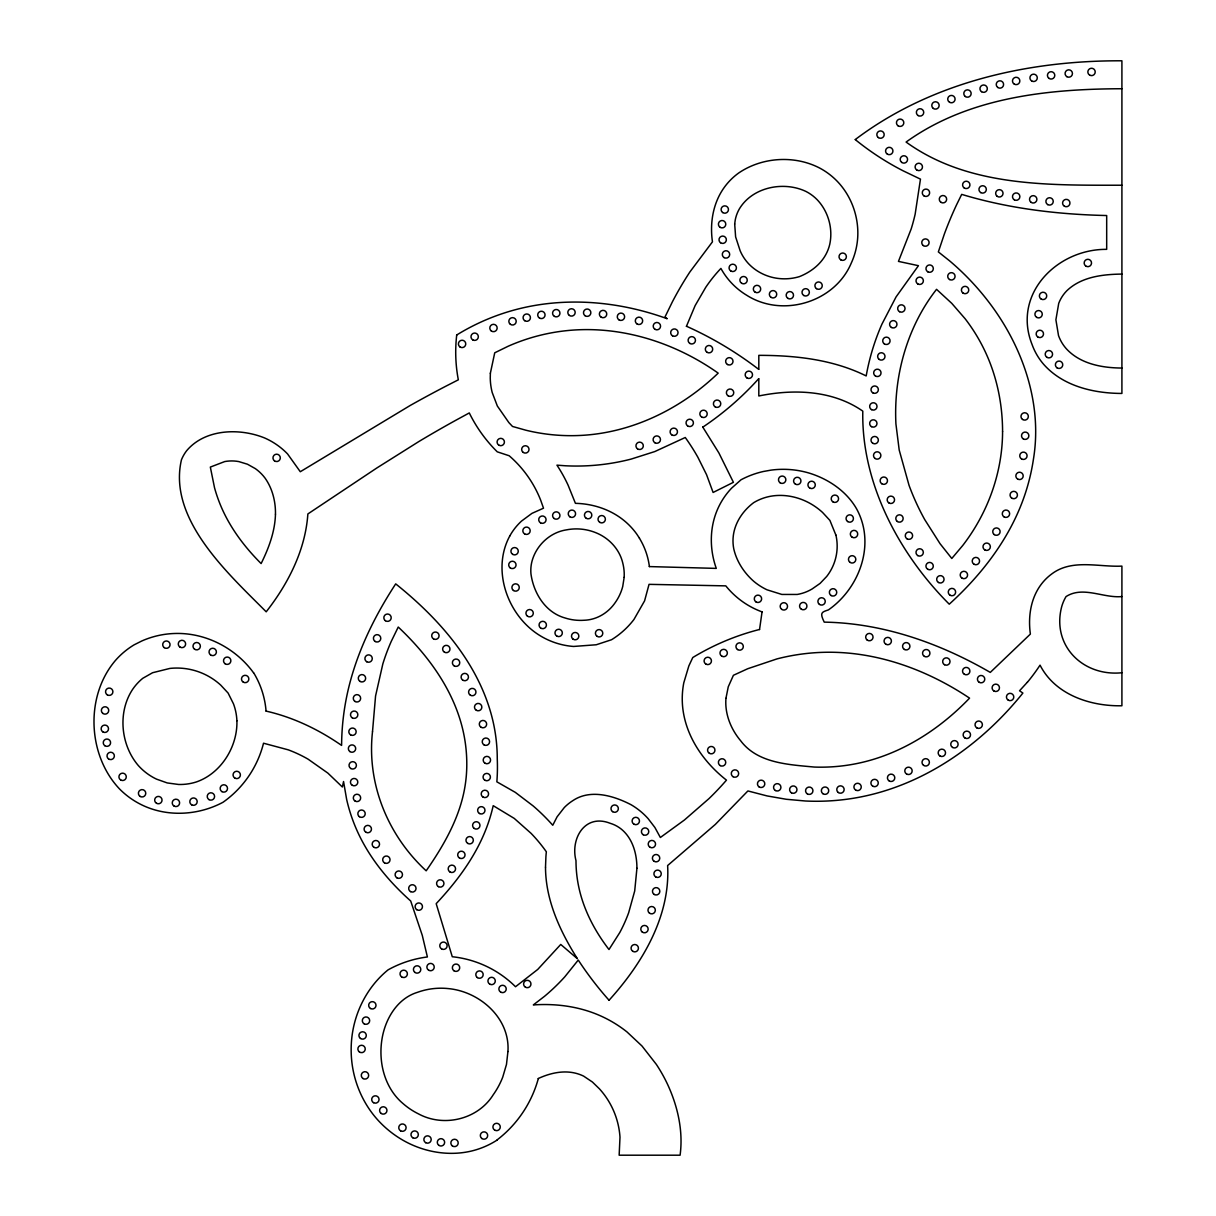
<?xml version="1.0" encoding="UTF-8"?>
<svg xmlns="http://www.w3.org/2000/svg" width="1216" height="1216" viewBox="0 0 1216 1216"><rect width="100%" height="100%" fill="white"/><g stroke="black" fill="none" stroke-linecap="round" stroke-linejoin="round"><path stroke-width="1.5" d="M759.544 629.538L762.052 611.906M686.402 326.39L695.142 305.596L705.736 287.341A146.543 146.543 0 0 1 720.906 268.417A71.258 71.258 0 0 0 746.715 295.26C782.39 317.999 834.556 302.48 851.17 263.31A72.078 72.078 0 0 0 857.797 235.615C858.481 215.566 850.972 195.366 836.927 180.971A70.087 70.087 0 0 0 820.101 168.279C794.869 154.934 762.128 156.955 738.614 173.052A63.278 63.278 0 0 0 723.11 189.073C712.774 204.41 709.81 223.744 712.454 241.832L689.852 272.004A345.055 345.055 0 0 0 672.402 301.796L664.863 317.254L667.189 318.714C615.357 299.835 557.232 295.777 504.366 312.968A219.032 219.032 0 0 0 456.638 335.038M509.869 535.815C491.31 569.772 507.422 615.19 539.205 635.132A74.89 74.89 0 0 0 573.557 646.456L596.235 644.769L611.526 639.738A83.038 83.038 0 0 0 633.962 619.461L644.586 600.856L649.04 584.349L725.8 585.869A83.144 83.144 0 0 0 762.067 611.891M1027.414 682.176L1019.54 690.779L1022.884 693.059C982.163 743.766 925.817 783.94 861.308 796.83A229.201 229.201 0 0 1 805.311 800.994L786.281 799.277L767.129 795.933L747.901 790.947L715.312 824.433L667.63 865.534C670.442 916.59 642.139 963.71 608.988 1000.312M855.304 139.521C931.198 82.126 1028.128 60.359 1121.912 60.8L1121.912 393.437C1093.701 393.376 1063.027 386.232 1043.632 364.298A62.548 62.548 0 0 1 1032.065 344.508C1012.016 294.074 1057.175 248.885 1106.682 249.356L1106.682 215.536C1057.753 214.457 1008.642 208.574 961.689 194.378L956.566 204.805A367.946 367.946 0 0 0 944.346 234.065L938.357 251.91L949.529 260.802A260.513 260.513 0 0 1 988.426 301.583C1022.428 345.861 1042.69 403.18 1033.433 459.222A206.902 206.902 0 0 1 1025.681 492.252C1011.59 535.967 982.969 573.602 949.255 604.185A327.53 327.53 0 0 1 915.77 564.954C883.622 520.539 861.627 466.594 862.798 411.13C832.641 390.123 793.698 388.816 758.814 395.975L758.814 378.799M538.232 1078.531C549.693 1073.242 562.81 1070.126 575.32 1073.135A41.01 41.01 0 0 1 583.604 1076.114L592.42 1082.027L599.473 1088.882A79.724 79.724 0 0 1 619.993 1137.218L619.157 1155.2L680.094 1155.2C683.346 1131.078 677.783 1106.484 667.675 1084.581A155.952 155.952 0 0 0 656.321 1064.365L642.002 1046.018L627.015 1031.958A122.907 122.907 0 0 0 596.494 1014.144C576.551 1006.103 554.724 1003.458 533.338 1004.918L544.51 996.314A201.339 201.339 0 0 0 564.832 976.782L578.254 960.062A345.131 345.131 0 0 0 609.049 1000.251M1121.912 274.086C1102.654 274.314 1081.222 276.792 1066.736 290.837A36.298 36.298 0 0 0 1058.726 303.331L1055.898 319.793L1058.513 335.57A40.204 40.204 0 0 0 1066.067 348.46C1079.99 363.903 1102.03 367.946 1121.912 368.038M1121.912 88.738C1047.554 88.935 968.149 97.31 906.087 142.059C968.331 187.066 1048.648 185.197 1121.912 185.227M1121.912 596.57C1103.444 598.363 1083.046 585.671 1066.052 596.57A41.678 41.678 0 0 0 1061.735 606.526C1051.399 645.27 1082.711 676.75 1121.912 672.752M649.314 566.58L716.285 568.389C709.369 549.054 709.445 527.03 718.033 508.227A72.93 72.93 0 0 1 731.591 488.163L741.03 479.773A88.586 88.586 0 0 1 763.314 471.504L770.99 470.136A91.337 91.337 0 0 1 809.066 473.054C828.385 478.952 846.518 491.188 856.657 508.957A67.929 67.929 0 0 1 863.831 529.279C869.318 560.044 853.541 592.405 828.4 609.915C821.514 612.195 819.584 612.621 824.235 622.136C882.938 623.048 939.877 643.203 990.28 672.402L1030.378 634.083C1028.067 617.515 1030.423 599.625 1040.227 585.702A51.254 51.254 0 0 1 1052.22 573.602C1072.451 558.737 1098.854 567.234 1121.912 566.109L1121.912 705.766C1090.494 706.405 1055.169 694.838 1040.045 665.137A190.882 190.882 0 0 1 1027.444 682.206M266.137 711.117C293.299 717.288 318.805 729.585 341.605 745.423A249.63 249.63 0 0 1 345.42 703.258C352.99 660.303 371.974 620.19 395.702 583.878C440.253 619.537 480.654 665.684 493.331 722.745A169.358 169.358 0 0 1 497.268 759.088A188.875 188.875 0 0 1 496.858 781.827L515.31 792.361L533.17 805.95A202.981 202.981 0 0 1 552.763 825.254L557.11 816.787L564.33 807.5A48.199 48.199 0 0 1 573.116 800.462C590.642 788.789 613.958 795.826 631.134 804.764A70.65 70.65 0 0 1 648.128 818.642L654.892 827.488L660.364 837.49L684.395 820.025L708.958 798.638A286.155 286.155 0 0 0 726.469 780.14C703.882 762.432 685.961 736.911 682.738 707.849A83.889 83.889 0 0 1 683.787 682.814L688.849 665.927L692.786 657.522A243.778 243.778 0 0 1 759.529 629.478M253.506 672.752C235.463 647.885 205.063 632.274 174.222 633.506A87.978 87.978 0 0 0 141.892 640.938L134.155 644.814A78.614 78.614 0 0 0 115.459 660.425C84.983 696.084 87.506 755.09 119.487 788.91A81.229 81.229 0 0 0 140.114 804.065C165.847 817.365 197.722 815.799 223.03 802.256A102.858 102.858 0 0 0 263.522 743.219L288.222 749.831A129.595 129.595 0 0 1 308.134 759.194L327.864 773.102L342.38 787.01L343.55 781.523L346.651 799.444A167.367 167.367 0 0 0 357.854 832.413C370.059 858.891 389.059 881.706 410.704 901.01L422.271 935.347L427.394 956.962A108.908 108.908 0 0 0 388.086 969.851C368.402 985.826 355.741 1009.584 352.214 1034.588A108.771 108.771 0 0 0 351.926 1062.678C354.586 1084.702 364.253 1105.83 379.59 1121.912A103.406 103.406 0 0 0 409.64 1143.739C428.777 1152.859 450.954 1155.96 471.686 1150.99A83.19 83.19 0 0 0 497.268 1139.97M702.726 426.983L718.869 452.914L733.415 482.311L713.108 492.465L706.557 474.681L697.893 457.292A212.314 212.314 0 0 0 685.262 437.502L654.801 451.562L631.15 459.086A218.652 218.652 0 0 1 565.394 465.774L556.958 465.166A152.547 152.547 0 0 1 568.085 485.154L575.426 503.333C592.77 503.728 610.189 509.337 623.762 520.311A70.133 70.133 0 0 1 636.758 534.098L639.464 538.171M835.878 535.07L829.905 520.402L822.563 512.453A66.515 66.515 0 0 0 809.476 503.074C797.149 496.371 782.481 493.59 768.664 496.645A50.403 50.403 0 0 0 753.722 502.618C743.113 510.553 734.981 522.378 733.309 535.709A41.663 41.663 0 0 0 733.734 548.69C736.562 561.412 744.146 572.949 753.92 581.461A61.028 61.028 0 0 0 767.022 589.806L781.827 594.442L797.225 594.457A42.666 42.666 0 0 0 812.136 588.954L820.086 583.406L826.698 576.46A49.248 49.248 0 0 0 835.909 535.055M758.814 369.223L758.814 355.346C795.386 355.346 833.036 359.45 866.187 375.942A226.419 226.419 0 0 1 881.934 324.14L896.07 296.917L918.445 265.681L898.457 261.394L911.164 229.003A200.032 200.032 0 0 0 915.146 214.229L920.466 179.132L903.123 170.818A273.706 273.706 0 0 1 855.243 139.582M538.323 1078.562A115.535 115.535 0 0 1 497.177 1139.848M253.597 672.691A86.564 86.564 0 0 1 266.061 711.117M509.869 535.815A59.508 59.508 0 0 1 521.542 521.071L531.954 513.365L543.506 508.197L540.71 500.278A113.635 113.635 0 0 0 509.17 455.757L497.268 451.835A143.838 143.838 0 0 1 469.285 412.938L455.802 420.28A1149.865 1149.865 0 0 0 418.851 441.545L376.884 467.947L307.861 513.958C305.398 550.103 288.207 583.665 266.198 611.815C228.73 574.013 167.534 519.338 181.458 459.77A39.034 39.034 0 0 1 186.565 450.817C204.957 428.792 239.674 427.804 264.632 437.973A71.972 71.972 0 0 1 287.538 453.902L300.291 471.732L410.339 405.399A1237.371 1237.371 0 0 1 445.497 386.384L458.326 379.818A147.683 147.683 0 0 1 456.714 335.038M686.462 326.238A360.559 360.559 0 0 1 758.708 369.36M758.693 378.693A298.528 298.528 0 0 1 702.818 427.135M639.403 538.202A71.258 71.258 0 0 1 649.39 566.565M545.513 867.175C545.574 900.205 560.044 931.258 577.357 958.679L560.743 944.452L537.73 969.441L515.523 986.738A105.503 105.503 0 0 0 452.276 956.734L436.179 903.655C457.52 880.931 476.55 855.258 487.297 825.74A165.042 165.042 0 0 0 493.21 805.676L514.231 818.398L531.088 833.355A156.484 156.484 0 0 1 546.349 851.793A137.697 137.697 0 0 0 545.908 856.702L545.513 867.175M236.907 720.784C237.682 746.685 221.038 773.528 196.186 782.01A53.504 53.504 0 0 1 178.6 784.472L167.23 782.937L156.53 779.137A57.578 57.578 0 0 1 138.457 765.7C120.703 745.15 117.435 712.226 132.65 689.335A51.908 51.908 0 0 1 142.758 678.315L152.593 672.722L169.906 668.42A64.995 64.995 0 0 1 220.75 685.14L228.106 693.059L233.487 703.851A55.358 55.358 0 0 1 236.907 720.784M372.506 731.728C366.639 783.818 387.874 835.529 426.178 870.808C443.916 845.272 459.967 817.38 465.014 786.266A136.633 136.633 0 0 0 466.792 764.165A150.434 150.434 0 0 0 464.39 737.291C456.562 693.971 429.734 656.686 398.24 627.046L391.218 641.47A205.306 205.306 0 0 0 382.842 663.89L375.562 695.993L372.506 731.728M490.367 373.236L490.261 378.176A61.834 61.834 0 0 0 492.191 392.479L497.329 405.992L508.85 422.575L512.498 426.451L525.89 430.221A190.061 190.061 0 0 0 579.956 435.465C631.834 433.078 681.066 408.834 718.185 373.13C673.892 341.802 618.594 324.535 564.254 330.919A194.089 194.089 0 0 0 508.197 346.226L494.73 352.807L490.367 373.236M636.926 868.27L634.706 890.963L628.672 912.699A150.252 150.252 0 0 1 619.78 932.55L608.988 949.529C594.548 930.757 583.254 909.188 578.527 885.871A126.449 126.449 0 0 1 575.989 860.654C570.228 838.918 584.729 813.276 610.143 823.278A32.619 32.619 0 0 1 621.406 829.206C632.806 838.599 636.941 854.012 636.926 868.27M1002.577 431.528C1002.531 455.225 997.591 478.815 988.608 500.718A195.305 195.305 0 0 1 962.707 545.528L951.794 558.478L940.014 543.643L924.722 519.597A242.881 242.881 0 0 1 909.036 485.321L899.202 450.042L895.918 423.913A218.074 218.074 0 0 1 896.344 395.671C899.414 357.428 912.79 319.671 936.548 289.332L951.778 303.362L965.078 318.683A176.852 176.852 0 0 1 989.657 361.973C998.336 384.074 1002.531 407.816 1002.577 431.528M725.952 698.334C724.675 713.716 730.755 728.962 740.559 740.635C757.492 763.329 788.409 764.56 814.234 767.053A180.576 180.576 0 0 0 855.426 763.83C899.445 755.258 938.813 730.238 969.562 698.136C926.09 669.043 874.304 650.393 821.53 652.384A209.167 209.167 0 0 0 776.963 658.905L747.779 668.709L733.415 675.29L728.262 686.797L725.952 698.334M734.692 224.002L735.619 236.892L740.149 250.77A43.974 43.974 0 0 0 747.658 262.702C754.862 270.834 764.925 276.169 775.58 278.054A51.878 51.878 0 0 0 799.429 276.625C809.506 272.597 818.794 265.939 824.615 256.652A40.888 40.888 0 0 0 829.692 244.568C833.218 228.745 828.309 211.265 817.046 199.591A42.514 42.514 0 0 0 806.132 191.535C783.788 180.804 752.43 186.93 739.282 209.03A35.69 35.69 0 0 0 735.239 220.005L734.692 224.002M275.47 514.17C274.983 531.544 268.782 548.158 261.121 563.57C244.735 547.185 230.462 528.352 221.266 506.981A147.926 147.926 0 0 1 214.518 487.722L210.338 467.081L224.732 461.563A39.14 39.14 0 0 1 238.777 461.578L247.471 464.223L255.345 468.631A43.806 43.806 0 0 1 264.997 478.025C272.414 488.437 275.682 501.478 275.47 514.17M507.938 1051.521L506.479 1064.426L502.755 1077.087A80.666 80.666 0 0 1 493.255 1094.734C477.934 1119.45 443.84 1127.597 418.517 1113.902A70.802 70.802 0 0 1 402.815 1103.383C389.53 1092.166 382.432 1075.157 381.17 1058.057A79.618 79.618 0 0 1 382.052 1038.707C385.35 1018.826 397.313 998.427 417.59 992.286A69.16 69.16 0 0 1 448.309 988.593C479.742 991.542 510.203 1018.172 507.938 1051.521M624.158 577.342L622.729 586.492A49.05 49.05 0 0 1 615.098 602.771C608.091 612.94 596.676 619.841 584.197 620.251A50.722 50.722 0 0 1 564.938 617.941C545.315 612.408 533.581 593.058 530.951 573.846A37.24 37.24 0 0 1 531.59 562.932C535.268 546.288 549.434 532.441 566.428 529.872A51.619 51.619 0 0 1 596.068 532.806C609.034 538.05 619.537 549.267 622.759 563.008A46.588 46.588 0 0 1 624.158 577.342M525.434 987.194A3.678 3.678 0 0 0 530.966 984.002A3.678 3.678 0 0 0 525.434 980.81A3.678 3.678 0 0 0 525.434 987.194M500.718 992.15A3.678 3.678 0 0 0 506.236 988.958A3.678 3.678 0 0 0 500.718 985.766A3.678 3.678 0 0 0 500.718 992.15M489.774 984.17A3.678 3.678 0 0 0 495.292 980.978A3.678 3.678 0 0 0 489.774 977.786A3.678 3.678 0 0 0 489.774 984.17M477.341 977.573A3.678 3.678 0 0 0 483.162 974.958A3.678 3.678 0 0 0 477.994 971.219A3.678 3.678 0 0 0 477.341 977.573M453.872 970.702A3.678 3.678 0 0 0 459.694 968.088A3.678 3.678 0 0 0 454.526 964.364A3.678 3.678 0 0 0 453.872 970.702M441.606 948.921A3.678 3.678 0 0 0 447.138 945.729A3.678 3.678 0 0 0 441.606 942.552A3.678 3.678 0 0 0 441.606 948.921M428.716 970.262A3.678 3.678 0 0 0 434.234 967.085A3.678 3.678 0 0 0 428.716 963.893A3.678 3.678 0 0 0 428.716 970.262M414.96 972.45A3.678 3.678 0 0 0 420.782 969.836A3.678 3.678 0 0 0 415.614 966.097A3.678 3.678 0 0 0 414.96 972.45M401.554 976.843A3.678 3.678 0 0 0 407.375 974.229A3.678 3.678 0 0 0 402.207 970.49A3.678 3.678 0 0 0 401.554 976.843M494.76 1130.166A3.678 3.678 0 0 0 500.278 1126.974A3.678 3.678 0 0 0 494.76 1123.782A3.678 3.678 0 0 0 494.76 1130.166M481.84 1138.51A3.678 3.678 0 0 0 487.662 1135.896A3.678 3.678 0 0 0 482.494 1132.172A3.678 3.678 0 0 0 481.84 1138.51M452.367 1145.913A3.678 3.678 0 0 0 458.189 1143.314A3.678 3.678 0 0 0 453.021 1139.574A3.678 3.678 0 0 0 452.367 1145.913M438.809 1145.32A3.678 3.678 0 0 0 444.63 1142.721A3.678 3.678 0 0 0 439.462 1138.982A3.678 3.678 0 0 0 438.809 1145.32M425.691 1142.69A3.678 3.678 0 0 0 431.209 1139.498A3.678 3.678 0 0 0 425.691 1136.322A3.678 3.678 0 0 0 425.691 1142.69M412.817 1137.781A3.678 3.678 0 0 0 418.334 1134.589A3.678 3.678 0 0 0 412.817 1131.397A3.678 3.678 0 0 0 412.817 1137.781M400.596 1130.834A3.678 3.678 0 0 0 406.114 1127.642A3.678 3.678 0 0 0 400.596 1124.45A3.678 3.678 0 0 0 400.596 1130.834M381.125 1113.43A3.678 3.678 0 0 0 386.946 1110.816A3.678 3.678 0 0 0 381.778 1107.092A3.678 3.678 0 0 0 381.125 1113.43M373.525 1102.669A3.678 3.678 0 0 0 379.058 1099.477A3.678 3.678 0 0 0 373.525 1096.3A3.678 3.678 0 0 0 373.525 1102.669M363.128 1078.577A3.678 3.678 0 0 0 368.661 1075.385A3.678 3.678 0 0 0 363.128 1072.193A3.678 3.678 0 0 0 363.128 1078.577M359.404 1051.946A3.678 3.678 0 0 0 365.226 1049.332A3.678 3.678 0 0 0 360.058 1045.593A3.678 3.678 0 0 0 359.404 1051.946M360.453 1038.449A3.678 3.678 0 0 0 366.274 1035.834A3.678 3.678 0 0 0 361.106 1032.095A3.678 3.678 0 0 0 360.453 1038.449M364.162 1023.826A3.678 3.678 0 0 0 369.679 1020.634A3.678 3.678 0 0 0 364.162 1017.442A3.678 3.678 0 0 0 364.162 1023.826M370.5 1008.505A3.678 3.678 0 0 0 376.018 1005.328A3.678 3.678 0 0 0 370.5 1002.136A3.678 3.678 0 0 0 370.5 1008.505M632.913 951.383A3.678 3.678 0 0 0 638.43 948.191A3.678 3.678 0 0 0 632.913 944.999A3.678 3.678 0 0 0 632.913 951.383M642.322 932.094A3.678 3.678 0 0 0 648.143 929.495A3.678 3.678 0 0 0 642.975 925.756A3.678 3.678 0 0 0 642.322 932.094M649.496 913.17A3.678 3.678 0 0 0 655.318 910.556A3.678 3.678 0 0 0 650.15 906.832A3.678 3.678 0 0 0 649.496 913.17M654.314 894.49A3.678 3.678 0 0 0 659.832 891.298A3.678 3.678 0 0 0 654.314 888.106A3.678 3.678 0 0 0 654.314 894.49M655.743 876.949A3.678 3.678 0 0 0 661.261 873.757A3.678 3.678 0 0 0 655.743 870.58A3.678 3.678 0 0 0 655.743 876.949M653.919 861.156A3.678 3.678 0 0 0 659.741 858.557A3.678 3.678 0 0 0 654.573 854.818A3.678 3.678 0 0 0 653.919 861.156M650.043 847.278A3.678 3.678 0 0 0 655.561 844.102A3.678 3.678 0 0 0 650.043 840.91A3.678 3.678 0 0 0 650.043 847.278M643.249 834.754A3.678 3.678 0 0 0 648.766 831.577A3.678 3.678 0 0 0 643.249 828.385A3.678 3.678 0 0 0 643.249 834.754M633.931 824.174A3.678 3.678 0 0 0 639.464 820.998A3.678 3.678 0 0 0 633.931 817.806A3.678 3.678 0 0 0 633.931 824.174M612.514 811.604A3.678 3.678 0 0 0 618.336 809.005A3.678 3.678 0 0 0 613.168 805.266A3.678 3.678 0 0 0 612.514 811.604M596.95 636.242A3.678 3.678 0 0 0 602.771 633.627A3.678 3.678 0 0 0 597.603 629.888A3.678 3.678 0 0 0 596.95 636.242M573.025 639.114A3.678 3.678 0 0 0 578.831 636.5A3.678 3.678 0 0 0 573.663 632.776A3.678 3.678 0 0 0 573.025 639.114M556.822 636.105A3.678 3.678 0 0 0 562.339 632.913A3.678 3.678 0 0 0 556.822 629.721A3.678 3.678 0 0 0 556.822 636.105M540.588 627.988A3.678 3.678 0 0 0 546.41 625.374A3.678 3.678 0 0 0 541.242 621.634A3.678 3.678 0 0 0 540.588 627.988M527.455 616.178A3.678 3.678 0 0 0 533.277 613.578A3.678 3.678 0 0 0 528.109 609.839A3.678 3.678 0 0 0 527.455 616.178M513.426 590.474A3.678 3.678 0 0 0 519.247 587.86A3.678 3.678 0 0 0 514.079 584.136A3.678 3.678 0 0 0 513.426 590.474M510.218 567.887A3.678 3.678 0 0 0 516.04 565.288A3.678 3.678 0 0 0 510.872 561.549A3.678 3.678 0 0 0 510.218 567.887M512.757 554.405A3.678 3.678 0 0 0 518.274 551.213A3.678 3.678 0 0 0 512.757 548.036A3.678 3.678 0 0 0 512.757 554.405M524.674 533.946A3.678 3.678 0 0 0 530.191 530.754A3.678 3.678 0 0 0 524.674 527.562A3.678 3.678 0 0 0 524.674 533.946M234.886 778.118A3.678 3.678 0 0 0 240.403 774.942A3.678 3.678 0 0 0 234.886 771.75A3.678 3.678 0 0 0 234.886 778.118M221.996 791.646A3.678 3.678 0 0 0 227.514 788.454A3.678 3.678 0 0 0 221.996 785.262A3.678 3.678 0 0 0 221.996 791.646M209.076 799.657A3.678 3.678 0 0 0 214.594 796.465A3.678 3.678 0 0 0 209.076 793.273A3.678 3.678 0 0 0 209.076 799.657M191.657 804.825A3.678 3.678 0 0 0 197.19 801.633A3.678 3.678 0 0 0 191.657 798.441A3.678 3.678 0 0 0 191.657 804.825M174.086 806.071A3.678 3.678 0 0 0 179.618 802.879A3.678 3.678 0 0 0 174.086 799.687A3.678 3.678 0 0 0 174.086 806.071M156.514 803.29A3.678 3.678 0 0 0 162.047 800.098A3.678 3.678 0 0 0 156.514 796.906A3.678 3.678 0 0 0 156.514 803.29M140.25 796.48A3.678 3.678 0 0 0 145.768 793.288A3.678 3.678 0 0 0 140.25 790.096A3.678 3.678 0 0 0 140.25 796.48M120.764 780.034A3.678 3.678 0 0 0 126.282 776.842A3.678 3.678 0 0 0 120.764 773.65A3.678 3.678 0 0 0 120.764 780.034M108.528 758.906A3.678 3.678 0 0 0 114.35 756.306A3.678 3.678 0 0 0 109.182 752.567A3.678 3.678 0 0 0 108.528 758.906M104.774 745.682A3.678 3.678 0 0 0 110.58 743.067A3.678 3.678 0 0 0 105.412 739.343A3.678 3.678 0 0 0 104.774 745.682M102.98 731.956A3.678 3.678 0 0 0 108.513 728.764A3.678 3.678 0 0 0 102.98 725.572A3.678 3.678 0 0 0 102.98 731.956M102.889 713.442A3.678 3.678 0 0 0 108.71 710.828A3.678 3.678 0 0 0 103.542 707.089A3.678 3.678 0 0 0 102.889 713.442M107.388 694.914A3.678 3.678 0 0 0 112.906 691.737A3.678 3.678 0 0 0 107.388 688.545A3.678 3.678 0 0 0 107.388 694.914M243.322 682.176A3.678 3.678 0 0 0 248.854 678.984A3.678 3.678 0 0 0 243.322 675.807A3.678 3.678 0 0 0 243.322 682.176M225.036 663.708A3.678 3.678 0 0 0 230.858 661.109A3.678 3.678 0 0 0 225.69 657.37A3.678 3.678 0 0 0 225.036 663.708M210.566 654.922A3.678 3.678 0 0 0 216.387 652.308A3.678 3.678 0 0 0 211.219 648.569A3.678 3.678 0 0 0 210.566 654.922M194.53 649.177A3.678 3.678 0 0 0 200.351 646.562A3.678 3.678 0 0 0 195.183 642.823A3.678 3.678 0 0 0 194.53 649.177M180.105 647.155A3.678 3.678 0 0 0 185.638 643.978A3.678 3.678 0 0 0 180.105 640.786A3.678 3.678 0 0 0 180.105 647.155M164.221 647.626A3.678 3.678 0 0 0 170.042 645.027A3.678 3.678 0 0 0 164.874 641.288A3.678 3.678 0 0 0 164.221 647.626M433.55 638.902A3.678 3.678 0 0 0 439.082 635.71A3.678 3.678 0 0 0 433.55 632.518A3.678 3.678 0 0 0 433.55 638.902M444.463 652.202A3.678 3.678 0 0 0 449.981 649.025A3.678 3.678 0 0 0 444.463 645.833A3.678 3.678 0 0 0 444.463 652.202M454.237 665.912A3.678 3.678 0 0 0 459.754 662.72A3.678 3.678 0 0 0 454.237 659.528A3.678 3.678 0 0 0 454.237 665.912M462.612 680.033A3.678 3.678 0 0 0 468.434 677.434A3.678 3.678 0 0 0 463.266 673.694A3.678 3.678 0 0 0 462.612 680.033M470.425 695.248A3.678 3.678 0 0 0 475.958 692.071A3.678 3.678 0 0 0 470.425 688.879A3.678 3.678 0 0 0 470.425 695.248M476.338 710.296A3.678 3.678 0 0 0 481.855 707.104A3.678 3.678 0 0 0 476.338 703.912A3.678 3.678 0 0 0 476.338 710.296M481.141 727.32A3.678 3.678 0 0 0 486.658 724.128A3.678 3.678 0 0 0 481.141 720.936A3.678 3.678 0 0 0 481.141 727.32M484.074 744.891A3.678 3.678 0 0 0 489.592 741.699A3.678 3.678 0 0 0 484.074 738.507A3.678 3.678 0 0 0 484.074 744.891M485.047 763.253A3.678 3.678 0 0 0 490.565 760.061A3.678 3.678 0 0 0 485.047 756.869A3.678 3.678 0 0 0 485.047 763.253M484.895 780.262A3.678 3.678 0 0 0 490.413 777.07A3.678 3.678 0 0 0 484.895 773.893A3.678 3.678 0 0 0 484.895 780.262M483.056 797.088A3.678 3.678 0 0 0 488.574 793.896A3.678 3.678 0 0 0 483.056 790.704A3.678 3.678 0 0 0 483.056 797.088M479.469 813.504A3.678 3.678 0 0 0 484.986 810.312A3.678 3.678 0 0 0 479.469 807.135A3.678 3.678 0 0 0 479.469 813.504M474.134 828.385A3.678 3.678 0 0 0 479.955 825.77A3.678 3.678 0 0 0 474.787 822.031A3.678 3.678 0 0 0 474.134 828.385M467.81 843.433A3.678 3.678 0 0 0 473.328 840.241A3.678 3.678 0 0 0 467.81 837.049A3.678 3.678 0 0 0 467.81 843.433M459.526 858.055A3.678 3.678 0 0 0 465.044 854.863A3.678 3.678 0 0 0 459.526 851.686A3.678 3.678 0 0 0 459.526 858.055M450.026 872.009A3.678 3.678 0 0 0 455.559 868.817A3.678 3.678 0 0 0 450.026 865.625A3.678 3.678 0 0 0 450.026 872.009M438.429 886.646A3.678 3.678 0 0 0 443.946 883.454A3.678 3.678 0 0 0 438.429 880.262A3.678 3.678 0 0 0 438.429 886.646M416.632 909.614A3.678 3.678 0 0 0 422.454 906.999A3.678 3.678 0 0 0 417.286 903.275A3.678 3.678 0 0 0 416.632 909.614M410.522 891.602A3.678 3.678 0 0 0 416.039 888.41A3.678 3.678 0 0 0 410.522 885.218A3.678 3.678 0 0 0 410.522 891.602M396.948 877.846A3.678 3.678 0 0 0 402.481 874.654A3.678 3.678 0 0 0 396.948 871.462A3.678 3.678 0 0 0 396.948 877.846M384.53 862.889A3.678 3.678 0 0 0 390.047 859.697A3.678 3.678 0 0 0 384.53 856.505A3.678 3.678 0 0 0 384.53 862.889M373.692 847.142A3.678 3.678 0 0 0 379.514 844.542A3.678 3.678 0 0 0 374.346 840.803A3.678 3.678 0 0 0 373.692 847.142M365.94 832.261A3.678 3.678 0 0 0 371.473 829.069A3.678 3.678 0 0 0 365.94 825.877A3.678 3.678 0 0 0 365.94 832.261M359.374 816.681A3.678 3.678 0 0 0 365.195 814.066A3.678 3.678 0 0 0 360.027 810.327A3.678 3.678 0 0 0 359.374 816.681M355.148 801.101A3.678 3.678 0 0 0 360.666 797.909A3.678 3.678 0 0 0 355.148 794.732A3.678 3.678 0 0 0 355.148 801.101M352.29 785.308A3.678 3.678 0 0 0 357.808 782.131A3.678 3.678 0 0 0 352.29 778.939A3.678 3.678 0 0 0 352.29 785.308M350.877 768.542A3.678 3.678 0 0 0 356.394 765.35A3.678 3.678 0 0 0 350.877 762.158A3.678 3.678 0 0 0 350.877 768.542M349.874 751.564A3.678 3.678 0 0 0 355.68 748.965A3.678 3.678 0 0 0 350.512 745.226A3.678 3.678 0 0 0 349.874 751.564M350.649 734.89A3.678 3.678 0 0 0 356.166 731.698A3.678 3.678 0 0 0 350.649 728.521A3.678 3.678 0 0 0 350.649 734.89M352.336 717.896A3.678 3.678 0 0 0 357.854 714.719A3.678 3.678 0 0 0 352.336 711.527A3.678 3.678 0 0 0 352.336 717.896M355.133 701.51A3.678 3.678 0 0 0 360.65 698.318A3.678 3.678 0 0 0 355.133 695.126A3.678 3.678 0 0 0 355.133 701.51M360.134 681.462A3.678 3.678 0 0 0 365.651 678.27A3.678 3.678 0 0 0 360.134 675.078A3.678 3.678 0 0 0 360.134 681.462M366.746 661.747A3.678 3.678 0 0 0 372.278 658.555A3.678 3.678 0 0 0 366.746 655.363A3.678 3.678 0 0 0 366.746 661.747M375.258 641.516A3.678 3.678 0 0 0 380.79 638.324A3.678 3.678 0 0 0 375.258 635.147A3.678 3.678 0 0 0 375.258 641.516M385.366 620.692A3.678 3.678 0 0 0 391.187 618.078A3.678 3.678 0 0 0 386.019 614.338A3.678 3.678 0 0 0 385.366 620.692M976.874 727.898A3.678 3.678 0 0 0 982.391 724.706A3.678 3.678 0 0 0 976.874 721.514A3.678 3.678 0 0 0 976.874 727.898M964.987 738.006A3.678 3.678 0 0 0 970.52 734.814A3.678 3.678 0 0 0 964.987 731.622A3.678 3.678 0 0 0 964.987 738.006M952.599 747.46A3.678 3.678 0 0 0 958.117 744.268A3.678 3.678 0 0 0 952.599 741.076A3.678 3.678 0 0 0 952.599 747.46M940.014 756.018A3.678 3.678 0 0 0 945.531 752.826A3.678 3.678 0 0 0 940.014 749.634A3.678 3.678 0 0 0 940.014 756.018M923.552 765.335A3.678 3.678 0 0 0 929.374 762.721A3.678 3.678 0 0 0 924.206 758.982A3.678 3.678 0 0 0 923.552 765.335M906.634 774.045A3.678 3.678 0 0 0 912.167 770.853A3.678 3.678 0 0 0 906.634 767.661A3.678 3.678 0 0 0 906.634 774.045M889.276 781.006A3.678 3.678 0 0 0 894.794 777.814A3.678 3.678 0 0 0 889.276 774.622A3.678 3.678 0 0 0 889.276 781.006M872.754 786.19A3.678 3.678 0 0 0 878.271 782.998A3.678 3.678 0 0 0 872.754 779.806A3.678 3.678 0 0 0 872.754 786.19M855.745 790.126A3.678 3.678 0 0 0 861.262 786.95A3.678 3.678 0 0 0 855.745 783.758A3.678 3.678 0 0 0 855.745 790.126M838.31 792.513A3.678 3.678 0 0 0 844.132 789.898A3.678 3.678 0 0 0 838.964 786.159A3.678 3.678 0 0 0 838.31 792.513M822.882 793.668A3.678 3.678 0 0 0 828.704 791.054A3.678 3.678 0 0 0 823.536 787.314A3.678 3.678 0 0 0 822.882 793.668M807.409 793.926A3.678 3.678 0 0 0 812.942 790.734A3.678 3.678 0 0 0 807.409 787.542A3.678 3.678 0 0 0 807.409 793.926M791.449 792.817A3.678 3.678 0 0 0 796.966 789.625A3.678 3.678 0 0 0 791.449 786.433A3.678 3.678 0 0 0 791.449 792.817M775.398 790.522A3.678 3.678 0 0 0 780.93 787.33A3.678 3.678 0 0 0 775.398 784.138A3.678 3.678 0 0 0 775.398 790.522M758.966 786.813A3.678 3.678 0 0 0 764.788 784.214A3.678 3.678 0 0 0 759.62 780.474A3.678 3.678 0 0 0 758.966 786.813M733.126 776.735A3.678 3.678 0 0 0 738.659 773.543A3.678 3.678 0 0 0 733.126 770.351A3.678 3.678 0 0 0 733.126 776.735M720.237 765.609A3.678 3.678 0 0 0 725.754 762.417A3.678 3.678 0 0 0 720.237 759.225A3.678 3.678 0 0 0 720.237 765.609M709.414 753.342A3.678 3.678 0 0 0 714.947 750.15A3.678 3.678 0 0 0 709.414 746.958A3.678 3.678 0 0 0 709.414 753.342M1008.277 700.173A3.678 3.678 0 0 0 1013.794 696.996A3.678 3.678 0 0 0 1008.277 693.804A3.678 3.678 0 0 0 1008.277 700.173M993.943 691.007A3.678 3.678 0 0 0 999.461 687.815A3.678 3.678 0 0 0 993.943 684.623A3.678 3.678 0 0 0 993.943 691.007M979.26 682.328A3.678 3.678 0 0 0 984.778 679.136A3.678 3.678 0 0 0 979.26 675.959A3.678 3.678 0 0 0 979.26 682.328M964.379 674.287A3.678 3.678 0 0 0 969.912 671.095A3.678 3.678 0 0 0 964.379 667.903A3.678 3.678 0 0 0 964.379 674.287M944.513 664.711A3.678 3.678 0 0 0 950.03 661.519A3.678 3.678 0 0 0 944.513 658.327A3.678 3.678 0 0 0 944.513 664.711M924.403 656.382A3.678 3.678 0 0 0 929.936 653.19A3.678 3.678 0 0 0 924.403 649.998A3.678 3.678 0 0 0 924.403 656.382M904.415 649.45A3.678 3.678 0 0 0 909.933 646.258A3.678 3.678 0 0 0 904.415 643.066A3.678 3.678 0 0 0 904.415 649.45M885.902 644.252A3.678 3.678 0 0 0 891.419 641.06A3.678 3.678 0 0 0 885.902 637.868A3.678 3.678 0 0 0 885.902 644.252M867.206 640.072A3.678 3.678 0 0 0 873.027 637.473A3.678 3.678 0 0 0 867.859 633.734A3.678 3.678 0 0 0 867.206 640.072M831.212 595.566A3.678 3.678 0 0 0 836.745 592.374A3.678 3.678 0 0 0 831.212 589.182A3.678 3.678 0 0 0 831.212 595.566M819.417 604.398A3.678 3.678 0 0 0 825.238 601.798A3.678 3.678 0 0 0 820.07 598.059A3.678 3.678 0 0 0 819.417 604.398M801.42 609.277A3.678 3.678 0 0 0 806.938 606.085A3.678 3.678 0 0 0 801.42 602.893A3.678 3.678 0 0 0 801.42 609.277M781.69 609.353A3.678 3.678 0 0 0 787.512 606.754A3.678 3.678 0 0 0 782.344 603.014A3.678 3.678 0 0 0 781.69 609.353M755.805 601.783A3.678 3.678 0 0 0 761.626 599.169A3.678 3.678 0 0 0 756.458 595.445A3.678 3.678 0 0 0 755.805 601.783M737.474 649.511A3.678 3.678 0 0 0 743.295 646.897A3.678 3.678 0 0 0 738.127 643.158A3.678 3.678 0 0 0 737.474 649.511M721.818 656.199A3.678 3.678 0 0 0 727.35 653.022A3.678 3.678 0 0 0 721.818 649.83A3.678 3.678 0 0 0 721.818 656.199M705.918 664.103A3.678 3.678 0 0 0 711.451 660.911A3.678 3.678 0 0 0 705.918 657.734A3.678 3.678 0 0 0 705.918 664.103M849.984 562.339A3.678 3.678 0 0 0 855.806 559.725A3.678 3.678 0 0 0 850.638 556.001A3.678 3.678 0 0 0 849.984 562.339M897.317 521.466A3.678 3.678 0 0 0 903.138 518.852A3.678 3.678 0 0 0 897.97 515.128A3.678 3.678 0 0 0 897.317 521.466M889.018 502.998A3.678 3.678 0 0 0 894.55 499.806A3.678 3.678 0 0 0 889.018 496.614A3.678 3.678 0 0 0 889.018 502.998M881.646 483.664A3.678 3.678 0 0 0 887.467 481.05A3.678 3.678 0 0 0 882.299 477.326A3.678 3.678 0 0 0 881.646 483.664M809.765 488.072A3.678 3.678 0 0 0 815.298 484.88A3.678 3.678 0 0 0 809.765 481.703A3.678 3.678 0 0 0 809.765 488.072M795.431 484.15A3.678 3.678 0 0 0 800.949 480.958A3.678 3.678 0 0 0 795.431 477.766A3.678 3.678 0 0 0 795.431 484.15M780.018 482.722A3.678 3.678 0 0 0 785.84 480.107A3.678 3.678 0 0 0 780.672 476.368A3.678 3.678 0 0 0 780.018 482.722M274.482 460.849A3.678 3.678 0 0 0 280.303 458.234A3.678 3.678 0 0 0 275.135 454.51A3.678 3.678 0 0 0 274.482 460.849M459.922 346.894A3.678 3.678 0 0 0 465.743 344.295A3.678 3.678 0 0 0 460.575 340.556A3.678 3.678 0 0 0 459.922 346.894M962.054 578.178A3.678 3.678 0 0 0 967.586 574.986A3.678 3.678 0 0 0 962.054 571.794A3.678 3.678 0 0 0 962.054 578.178M974.046 564.254A3.678 3.678 0 0 0 979.564 561.078A3.678 3.678 0 0 0 974.046 557.886A3.678 3.678 0 0 0 974.046 564.254M984.838 549.921A3.678 3.678 0 0 0 990.356 546.729A3.678 3.678 0 0 0 984.838 543.537A3.678 3.678 0 0 0 984.838 549.921M994.278 534.599A3.678 3.678 0 0 0 1000.099 531.985A3.678 3.678 0 0 0 994.931 528.246A3.678 3.678 0 0 0 994.278 534.599M1004.127 516.922A3.678 3.678 0 0 0 1009.645 513.73A3.678 3.678 0 0 0 1004.127 510.538A3.678 3.678 0 0 0 1004.127 516.922M1011.59 498.013A3.678 3.678 0 0 0 1017.412 495.398A3.678 3.678 0 0 0 1012.229 491.659A3.678 3.678 0 0 0 1011.59 498.013M1017.686 479.089A3.678 3.678 0 0 0 1023.203 475.897A3.678 3.678 0 0 0 1017.686 472.705A3.678 3.678 0 0 0 1017.686 479.089M1021.577 458.964A3.678 3.678 0 0 0 1027.094 455.772A3.678 3.678 0 0 0 1021.577 452.595A3.678 3.678 0 0 0 1021.577 458.964M1023.355 438.93A3.678 3.678 0 0 0 1028.873 435.738A3.678 3.678 0 0 0 1023.355 432.562A3.678 3.678 0 0 0 1023.355 438.93M1022.504 419.429A3.678 3.678 0 0 0 1028.326 416.814A3.678 3.678 0 0 0 1023.158 413.075A3.678 3.678 0 0 0 1022.504 419.429M1056.917 367.749A3.678 3.678 0 0 0 1062.738 365.134A3.678 3.678 0 0 0 1057.57 361.395A3.678 3.678 0 0 0 1056.917 367.749M1047.052 357.398A3.678 3.678 0 0 0 1052.57 354.206A3.678 3.678 0 0 0 1047.052 351.014A3.678 3.678 0 0 0 1047.052 357.398M1037.674 336.878A3.678 3.678 0 0 0 1043.495 334.278A3.678 3.678 0 0 0 1038.327 330.539A3.678 3.678 0 0 0 1037.674 336.878M1036.746 317.406A3.678 3.678 0 0 0 1042.279 314.23A3.678 3.678 0 0 0 1036.746 311.038A3.678 3.678 0 0 0 1036.746 317.406M1041.215 299.09A3.678 3.678 0 0 0 1046.733 295.914A3.678 3.678 0 0 0 1041.215 292.722A3.678 3.678 0 0 0 1041.215 299.09M962.92 292.995A3.678 3.678 0 0 0 968.742 290.396A3.678 3.678 0 0 0 963.574 286.657A3.678 3.678 0 0 0 962.92 292.995M949.559 279.528A3.678 3.678 0 0 0 955.077 276.336A3.678 3.678 0 0 0 949.559 273.144A3.678 3.678 0 0 0 949.559 279.528M950.106 595.262A3.678 3.678 0 0 0 955.639 592.07A3.678 3.678 0 0 0 950.106 588.878A3.678 3.678 0 0 0 950.106 595.262M938.524 582.51A3.678 3.678 0 0 0 944.057 579.318A3.678 3.678 0 0 0 938.524 576.126A3.678 3.678 0 0 0 938.524 582.51M927.778 569.286A3.678 3.678 0 0 0 933.295 566.094A3.678 3.678 0 0 0 927.778 562.902A3.678 3.678 0 0 0 927.778 569.286M917.822 555.606A3.678 3.678 0 0 0 923.339 552.429A3.678 3.678 0 0 0 917.822 549.237A3.678 3.678 0 0 0 917.822 555.606M907.106 538.87A3.678 3.678 0 0 0 912.623 535.694A3.678 3.678 0 0 0 907.106 532.502A3.678 3.678 0 0 0 907.106 538.87M852.188 537.244A3.678 3.678 0 0 0 857.721 534.052A3.678 3.678 0 0 0 852.188 530.86A3.678 3.678 0 0 0 852.188 537.244M847.582 521.497A3.678 3.678 0 0 0 853.404 518.882A3.678 3.678 0 0 0 848.236 515.143A3.678 3.678 0 0 0 847.582 521.497M833.036 501.919A3.678 3.678 0 0 0 838.569 498.742A3.678 3.678 0 0 0 833.036 495.55A3.678 3.678 0 0 0 833.036 501.919M875.034 458.462A3.678 3.678 0 0 0 880.855 455.848A3.678 3.678 0 0 0 875.687 452.109A3.678 3.678 0 0 0 875.034 458.462M872.845 443.323A3.678 3.678 0 0 0 878.362 440.131A3.678 3.678 0 0 0 872.845 436.939A3.678 3.678 0 0 0 872.845 443.323M871.477 426.649A3.678 3.678 0 0 0 876.994 423.472A3.678 3.678 0 0 0 871.477 420.28A3.678 3.678 0 0 0 871.477 426.649M871.507 409.625A3.678 3.678 0 0 0 877.025 406.433A3.678 3.678 0 0 0 871.507 403.241A3.678 3.678 0 0 0 871.507 409.625M872.845 392.844A3.678 3.678 0 0 0 878.362 389.652A3.678 3.678 0 0 0 872.845 386.46A3.678 3.678 0 0 0 872.845 392.844M875.505 376.063A3.678 3.678 0 0 0 881.038 372.871A3.678 3.678 0 0 0 875.505 369.679A3.678 3.678 0 0 0 875.505 376.063M879.168 359.404A3.678 3.678 0 0 0 884.99 356.805A3.678 3.678 0 0 0 879.822 353.066A3.678 3.678 0 0 0 879.168 359.404M884.245 343.809A3.678 3.678 0 0 0 890.066 341.194A3.678 3.678 0 0 0 884.898 337.455A3.678 3.678 0 0 0 884.245 343.809M891.434 327.469A3.678 3.678 0 0 0 896.967 324.277A3.678 3.678 0 0 0 891.434 321.085A3.678 3.678 0 0 0 891.434 327.469M899.521 311.691A3.678 3.678 0 0 0 905.038 308.499A3.678 3.678 0 0 0 899.521 305.307A3.678 3.678 0 0 0 899.521 311.691M840.864 259.89A3.678 3.678 0 0 0 846.382 256.698A3.678 3.678 0 0 0 840.864 253.506A3.678 3.678 0 0 0 840.864 259.89M917.837 283.966A3.678 3.678 0 0 0 923.37 280.774A3.678 3.678 0 0 0 917.837 277.598A3.678 3.678 0 0 0 917.837 283.966M927.808 271.806A3.678 3.678 0 0 0 933.326 268.614A3.678 3.678 0 0 0 927.808 265.422A3.678 3.678 0 0 0 927.808 271.806M923.278 245.556A3.678 3.678 0 0 0 929.085 242.942A3.678 3.678 0 0 0 923.917 239.218A3.678 3.678 0 0 0 923.278 245.556M728.232 395.884A3.678 3.678 0 0 0 733.75 392.692A3.678 3.678 0 0 0 728.232 389.5A3.678 3.678 0 0 0 728.232 395.884M715.251 406.904A3.678 3.678 0 0 0 720.769 403.712A3.678 3.678 0 0 0 715.251 400.535A3.678 3.678 0 0 0 715.251 406.904M701.693 417.058A3.678 3.678 0 0 0 707.21 413.866A3.678 3.678 0 0 0 701.693 410.674A3.678 3.678 0 0 0 701.693 417.058M687.572 425.874A3.678 3.678 0 0 0 693.394 423.259A3.678 3.678 0 0 0 688.226 419.52A3.678 3.678 0 0 0 687.572 425.874M671.627 434.766A3.678 3.678 0 0 0 677.449 432.166A3.678 3.678 0 0 0 672.281 428.427A3.678 3.678 0 0 0 671.627 434.766M654.938 442.776A3.678 3.678 0 0 0 660.47 439.584A3.678 3.678 0 0 0 654.938 436.407A3.678 3.678 0 0 0 654.938 442.776M637.473 448.81A3.678 3.678 0 0 0 643.294 446.196A3.678 3.678 0 0 0 638.126 442.457A3.678 3.678 0 0 0 637.473 448.81M599.868 522.409A3.678 3.678 0 0 0 605.386 519.217A3.678 3.678 0 0 0 599.868 516.025A3.678 3.678 0 0 0 599.868 522.409M586.279 518.32A3.678 3.678 0 0 0 591.812 515.143A3.678 3.678 0 0 0 586.279 511.951A3.678 3.678 0 0 0 586.279 518.32M569.757 516.724A3.678 3.678 0 0 0 575.578 514.11A3.678 3.678 0 0 0 570.41 510.386A3.678 3.678 0 0 0 569.757 516.724M554.116 518.502A3.678 3.678 0 0 0 559.938 515.888A3.678 3.678 0 0 0 554.77 512.149A3.678 3.678 0 0 0 554.116 518.502M540.558 522.85A3.678 3.678 0 0 0 546.075 519.658A3.678 3.678 0 0 0 540.558 516.466A3.678 3.678 0 0 0 540.558 522.85M523.184 452.398A3.678 3.678 0 0 0 529.006 449.798A3.678 3.678 0 0 0 523.838 446.059A3.678 3.678 0 0 0 523.184 452.398M498.91 445.208A3.678 3.678 0 0 0 504.427 442.031A3.678 3.678 0 0 0 498.91 438.839A3.678 3.678 0 0 0 498.91 445.208M747.004 377.963A3.678 3.678 0 0 0 752.522 374.771A3.678 3.678 0 0 0 747.004 371.594A3.678 3.678 0 0 0 747.004 377.963M727.487 364.511A3.678 3.678 0 0 0 733.02 361.319A3.678 3.678 0 0 0 727.487 358.127A3.678 3.678 0 0 0 727.487 364.511M707.165 352.366A3.678 3.678 0 0 0 712.698 349.174A3.678 3.678 0 0 0 707.165 345.982A3.678 3.678 0 0 0 707.165 352.366M689.943 343.49A3.678 3.678 0 0 0 695.461 340.313A3.678 3.678 0 0 0 689.943 337.121A3.678 3.678 0 0 0 689.943 343.49M672.524 335.814A3.678 3.678 0 0 0 678.057 332.622A3.678 3.678 0 0 0 672.524 329.43A3.678 3.678 0 0 0 672.524 335.814M655.044 329.338A3.678 3.678 0 0 0 660.562 326.162A3.678 3.678 0 0 0 655.044 322.97A3.678 3.678 0 0 0 655.044 329.338M637.154 324.018A3.678 3.678 0 0 0 642.671 320.826A3.678 3.678 0 0 0 637.154 317.634A3.678 3.678 0 0 0 637.154 324.018M619.111 319.945A3.678 3.678 0 0 0 624.629 316.768A3.678 3.678 0 0 0 619.111 313.576A3.678 3.678 0 0 0 619.111 319.945M601.221 317.224A3.678 3.678 0 0 0 606.754 314.032A3.678 3.678 0 0 0 601.221 310.84A3.678 3.678 0 0 0 601.221 317.224M585.018 315.689A3.678 3.678 0 0 0 590.839 313.074A3.678 3.678 0 0 0 585.671 309.335A3.678 3.678 0 0 0 585.018 315.689M569.346 315.415A3.678 3.678 0 0 0 575.168 312.801A3.678 3.678 0 0 0 570 309.062A3.678 3.678 0 0 0 569.346 315.415M554.42 316.373A3.678 3.678 0 0 0 559.953 313.181A3.678 3.678 0 0 0 554.42 309.989A3.678 3.678 0 0 0 554.42 316.373M539.554 318.106A3.678 3.678 0 0 0 545.072 314.914A3.678 3.678 0 0 0 539.554 311.722A3.678 3.678 0 0 0 539.554 318.106M524.598 320.629A3.678 3.678 0 0 0 530.419 318.03A3.678 3.678 0 0 0 525.251 314.29A3.678 3.678 0 0 0 524.598 320.629M510.37 324.322A3.678 3.678 0 0 0 516.192 321.708A3.678 3.678 0 0 0 511.024 317.969A3.678 3.678 0 0 0 510.37 324.322M491.325 330.98A3.678 3.678 0 0 0 497.146 328.381A3.678 3.678 0 0 0 491.978 324.642A3.678 3.678 0 0 0 491.325 330.98M472.826 339.918A3.678 3.678 0 0 0 478.344 336.726A3.678 3.678 0 0 0 472.826 333.534A3.678 3.678 0 0 0 472.826 339.918M816.422 288.618A3.678 3.678 0 0 0 822.244 286.003A3.678 3.678 0 0 0 817.076 282.279A3.678 3.678 0 0 0 816.422 288.618M803.837 295.518A3.678 3.678 0 0 0 809.354 292.326A3.678 3.678 0 0 0 803.837 289.15A3.678 3.678 0 0 0 803.837 295.518M787.998 298.422A3.678 3.678 0 0 0 793.516 295.23A3.678 3.678 0 0 0 787.998 292.053A3.678 3.678 0 0 0 787.998 298.422M770.883 297.251A3.678 3.678 0 0 0 776.705 294.637A3.678 3.678 0 0 0 771.537 290.898A3.678 3.678 0 0 0 770.883 297.251M755.166 292.19A3.678 3.678 0 0 0 760.699 288.998A3.678 3.678 0 0 0 755.166 285.821A3.678 3.678 0 0 0 755.166 292.19M741.73 283.343A3.678 3.678 0 0 0 747.247 280.166A3.678 3.678 0 0 0 741.73 276.974A3.678 3.678 0 0 0 741.73 283.343M730.907 271.062A3.678 3.678 0 0 0 736.425 267.87A3.678 3.678 0 0 0 730.907 264.678A3.678 3.678 0 0 0 730.907 271.062M724.158 257.625A3.678 3.678 0 0 0 729.691 254.433A3.678 3.678 0 0 0 724.158 251.241A3.678 3.678 0 0 0 724.158 257.625M720.526 242.729A3.678 3.678 0 0 0 726.347 240.13A3.678 3.678 0 0 0 721.179 236.39A3.678 3.678 0 0 0 720.526 242.729M720.252 227.392A3.678 3.678 0 0 0 725.785 224.2A3.678 3.678 0 0 0 720.252 221.008A3.678 3.678 0 0 0 720.252 227.392M722.623 212.511A3.678 3.678 0 0 0 728.445 209.912A3.678 3.678 0 0 0 723.277 206.173A3.678 3.678 0 0 0 722.623 212.511M1085.69 265.97A3.678 3.678 0 0 0 1091.512 263.355A3.678 3.678 0 0 0 1086.344 259.616A3.678 3.678 0 0 0 1085.69 265.97M1064.426 206.234A3.678 3.678 0 0 0 1069.958 203.042A3.678 3.678 0 0 0 1064.426 199.85A3.678 3.678 0 0 0 1064.426 206.234M1047.736 204.607A3.678 3.678 0 0 0 1053.254 201.415A3.678 3.678 0 0 0 1047.736 198.223A3.678 3.678 0 0 0 1047.736 204.607M1031.062 202.327A3.678 3.678 0 0 0 1036.883 199.713A3.678 3.678 0 0 0 1031.715 195.974A3.678 3.678 0 0 0 1031.062 202.327M1014.342 199.819A3.678 3.678 0 0 0 1019.874 196.627A3.678 3.678 0 0 0 1014.342 193.435A3.678 3.678 0 0 0 1014.342 199.819M997.196 196.323A3.678 3.678 0 0 0 1003.018 193.709A3.678 3.678 0 0 0 997.85 189.97A3.678 3.678 0 0 0 997.196 196.323M980.795 192.614A3.678 3.678 0 0 0 986.328 189.422A3.678 3.678 0 0 0 980.795 186.23A3.678 3.678 0 0 0 980.795 192.614M964.106 187.872A3.678 3.678 0 0 0 969.927 185.258A3.678 3.678 0 0 0 964.759 181.534A3.678 3.678 0 0 0 964.106 187.872M941.123 202.403A3.678 3.678 0 0 0 946.656 199.211A3.678 3.678 0 0 0 941.123 196.019A3.678 3.678 0 0 0 941.123 202.403M923.81 195.761A3.678 3.678 0 0 0 929.617 193.146A3.678 3.678 0 0 0 924.449 189.407A3.678 3.678 0 0 0 923.81 195.761M916.94 170.118A3.678 3.678 0 0 0 922.473 166.926A3.678 3.678 0 0 0 916.94 163.734A3.678 3.678 0 0 0 916.94 170.118M901.725 162.427A3.678 3.678 0 0 0 907.546 159.813A3.678 3.678 0 0 0 902.378 156.074A3.678 3.678 0 0 0 901.725 162.427M887.422 154.189A3.678 3.678 0 0 0 892.939 150.997A3.678 3.678 0 0 0 887.422 147.805A3.678 3.678 0 0 0 887.422 154.189M1089.688 75.134A3.678 3.678 0 0 0 1095.221 71.942A3.678 3.678 0 0 0 1089.688 68.75A3.678 3.678 0 0 0 1089.688 75.134M1066.918 76.699A3.678 3.678 0 0 0 1072.451 73.507A3.678 3.678 0 0 0 1066.918 70.315A3.678 3.678 0 0 0 1066.918 76.699M1048.952 78.356A3.678 3.678 0 0 0 1054.774 75.757A3.678 3.678 0 0 0 1049.606 72.018A3.678 3.678 0 0 0 1048.952 78.356M1031.761 81.031A3.678 3.678 0 0 0 1037.294 77.854A3.678 3.678 0 0 0 1031.761 74.662A3.678 3.678 0 0 0 1031.761 81.031M1014.326 84.147A3.678 3.678 0 0 0 1019.844 80.955A3.678 3.678 0 0 0 1014.326 77.763A3.678 3.678 0 0 0 1014.326 84.147M997.758 87.461A3.678 3.678 0 0 0 1003.58 84.862A3.678 3.678 0 0 0 998.412 81.122A3.678 3.678 0 0 0 997.758 87.461M981.479 91.656A3.678 3.678 0 0 0 987.301 89.042A3.678 3.678 0 0 0 982.133 85.302A3.678 3.678 0 0 0 981.479 91.656M965.322 96.505A3.678 3.678 0 0 0 971.143 93.906A3.678 3.678 0 0 0 965.975 90.166A3.678 3.678 0 0 0 965.322 96.505M949.574 102.296A3.678 3.678 0 0 0 955.092 99.104A3.678 3.678 0 0 0 949.574 95.912A3.678 3.678 0 0 0 949.574 102.296M933.31 108.422A3.678 3.678 0 0 0 939.132 105.822A3.678 3.678 0 0 0 933.964 102.083A3.678 3.678 0 0 0 933.31 108.422M918.217 115.596A3.678 3.678 0 0 0 923.734 112.404A3.678 3.678 0 0 0 918.217 109.212A3.678 3.678 0 0 0 918.217 115.596M897.97 125.734A3.678 3.678 0 0 0 903.792 123.12A3.678 3.678 0 0 0 898.609 119.396A3.678 3.678 0 0 0 897.97 125.734M878.347 137.575A3.678 3.678 0 0 0 884.169 134.976A3.678 3.678 0 0 0 879.001 131.237A3.678 3.678 0 0 0 878.347 137.575"/></g></svg>
